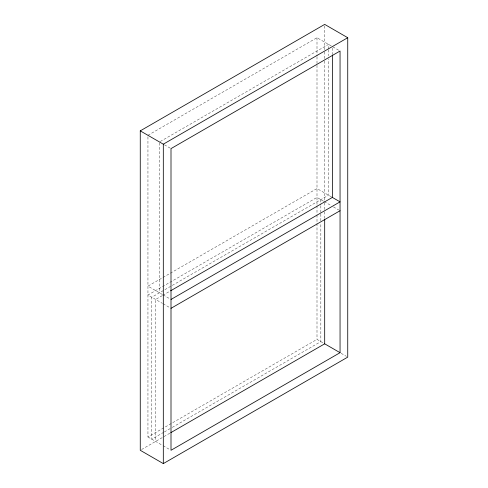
<?xml version="1.0" encoding="UTF-8"?>
<svg xmlns="http://www.w3.org/2000/svg" width="488" height="488" viewBox="0 0 488 488"><rect width="100%" height="100%" fill="white"/><g stroke="black" fill="none" stroke-linecap="round" stroke-linejoin="round"><path stroke-width="0.37" stroke-dasharray="2.44 1.83" d="M147.949 135.31L316.999 37.71L338.733 50.258M162.236 295.643L155.635 299.455L155.635 441.42M162.9 295.258L170.159 291.068M147.949 136.829L147.949 436.98L316.999 339.386L323.587 343.186M163.675 432.337L151.792 439.2L151.792 297.235L328.522 195.2L328.522 58.841M164.34 431.959L171.605 427.762M172.264 427.384L320.842 341.6L320.842 223.169M141.581 449.533L163.559 436.845M163.974 436.601L170.159 433.033M331.486 196.914L316.999 188.545L147.949 286.145L162.437 294.508M323.587 201.221L316.999 197.42L147.949 295.02L162.437 303.384M324.245 201.599L330.827 205.405M333.463 206.924L338.733 209.968M164.413 144.814L170.343 148.236M341.149 353.324L346.419 356.368M163.096 294.892L170.343 299.071M163.096 303.762L170.343 307.946M147.949 436.98L162.437 445.349M163.096 445.727L170.343 449.912M332.365 48.105L332.365 54.198M328.522 48.934L328.522 44.365L159.478 141.965L159.478 292.8M328.522 49.697L328.522 55.791M324.685 25.925L324.685 51.081M324.685 51.844L324.685 60.231M324.685 60.994L324.685 202.026M324.685 202.788L324.685 210.962M324.685 211.725L324.685 218.557M320.842 199.635L320.842 204.954M320.842 205.71L320.842 213.305M320.842 214.061L320.842 222.412M316.999 37.71L316.999 55.992M316.999 56.754L316.999 205.009M316.999 205.771L316.999 214.122M316.999 214.879L316.999 339.386"/><path stroke-width="0.73" d="M140.263 130.869L324.685 24.4L347.737 37.71L347.737 357.131L163.315 463.6L140.263 450.29L140.263 130.869L163.315 144.18L347.737 37.71M170.58 290.824L332.365 197.42L332.365 54.961M171.001 299.455L340.051 201.855L332.145 197.292M171.001 308.325L340.051 210.731M170.824 432.649L324.685 343.82L324.685 219.313M340.051 352.69L171.001 450.29L171.001 148.614L340.051 51.02L340.051 352.69L324.245 343.564M163.315 144.18L163.315 463.6"/></g></svg>
